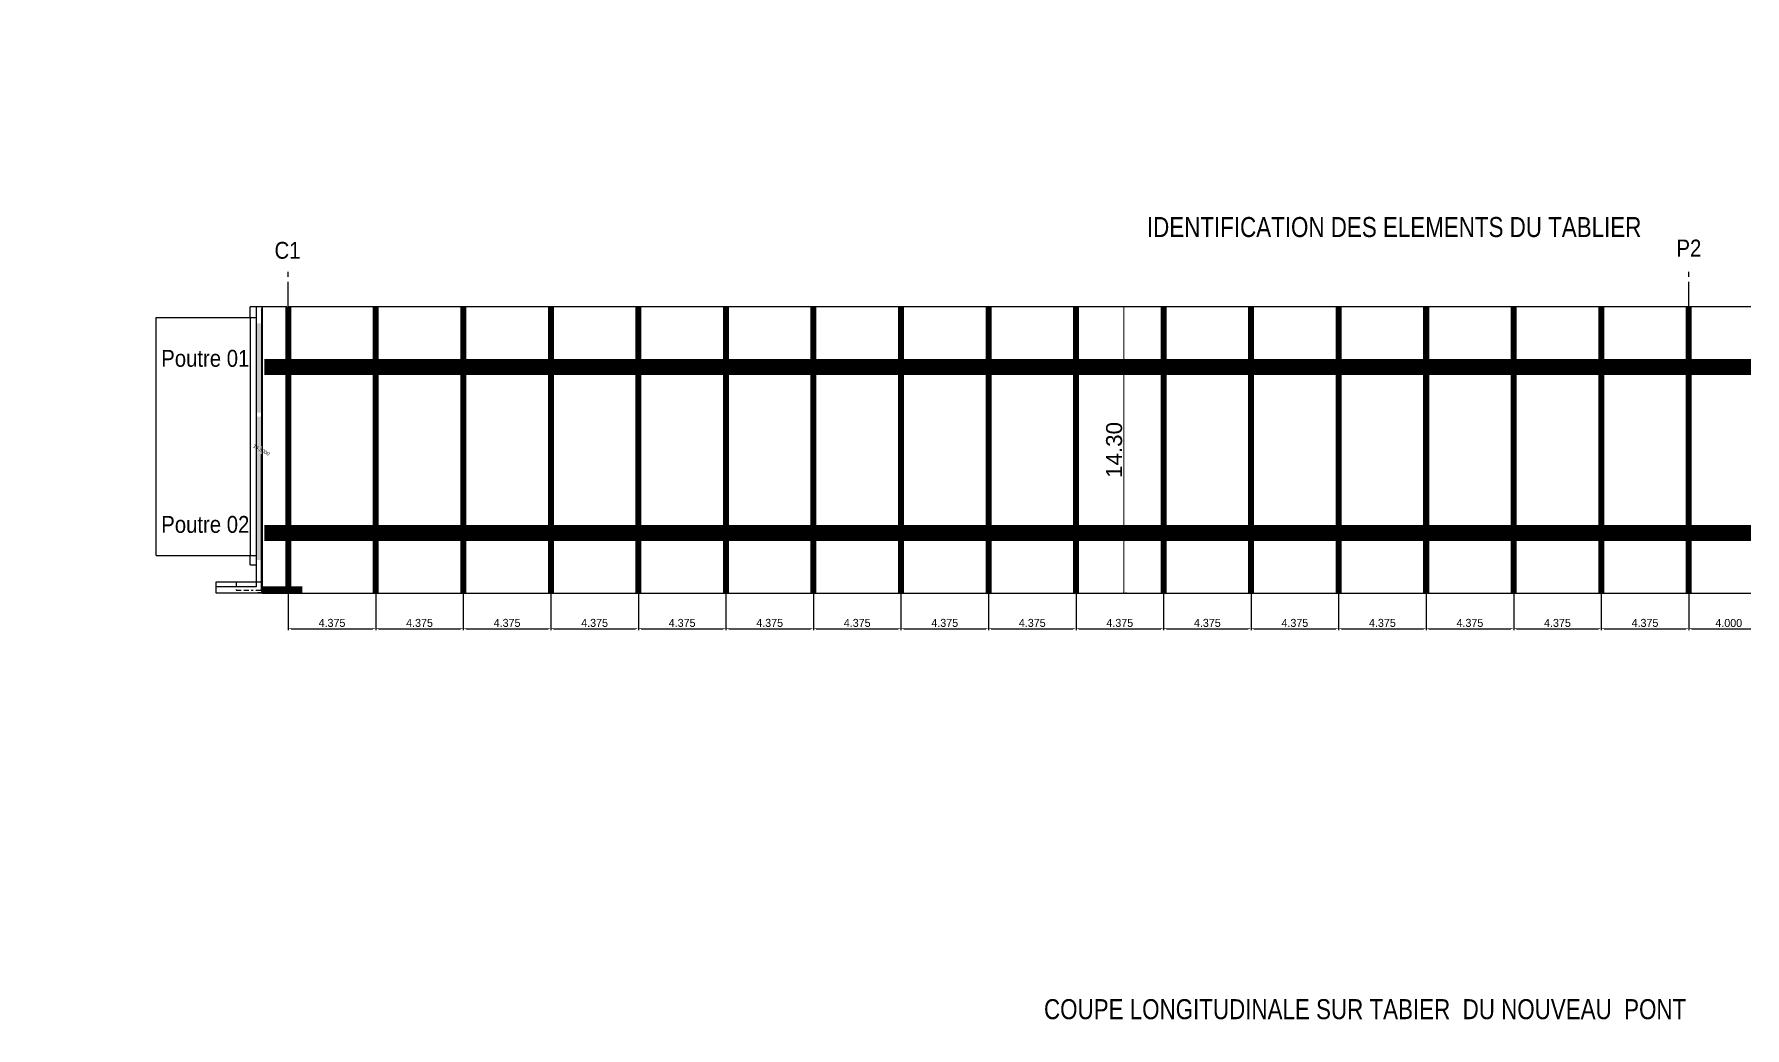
# Model space of a CAD drawing. Header units: metres. Extents: x -697843 to 22159, y -46191 to 9548.
# Drawn here: x -63119.8 to -63034.3, y -23339.8 to -23290.1 of the extents above; entities that cross this region are included whole.
import ezdxf
from ezdxf.enums import TextEntityAlignment as Align

# ---------------------------------------------------------------- set-up
doc = ezdxf.new("R2010")
doc.units = ezdxf.units.M
for name, pattern in [('AXES', [50.8, 31.75, -6.35, 6.35, -6.35]), ('BORDURE', [1.75, 0.5, -0.25, 0.5, -0.25, 0, -0.25]), ('CACHE', [9.525, 6.35, -3.175]), ('CENTER', [2, 1.25, -0.25, 0.25, -0.25])]:
    doc.linetypes.add(name, pattern=pattern)
doc.layers.get('Defpoints').update_dxf_attribs({"color": 9})
for name, color, linetype in [('AXE', 1, 'CENTER'), ('Axe_en_plan', 1, 'AXES'), ('CART', 6, 'Continuous'), ('Coffrage', 3, 'Continuous'), ('COT', 1, 'Continuous'), ('COTATION', 9, 'Continuous'), ('FIN', 1, 'Continuous'), ('HACHURE', 8, 'Continuous'), ('OA_Cotations', 7, 'Continuous'), ('Pieux', 3, 'BORDURE'), ('S-TEXT', 6, 'Continuous'), ('TABLIER', 3, 'Continuous')]:
    doc.layers.add(name, color=color, linetype=linetype)
doc.layers.add('COT50', color=8, linetype='Continuous', lineweight=15)
doc.layers.get('0').off()
doc.styles.add('Arial', font='arial.ttf')
doc.styles.add('COTE1-100', font='romans.shx', dxfattribs={"width": 0.7, "height": 0.25})
doc.styles.add('D35-50', font='arial.ttf', dxfattribs={"width": 0.8, "height": 0.175})
doc.styles.add('ROMANTIC', font='rom_____.pfb')
doc.styles.get("Standard").update_dxf_attribs({"font": 'arial.ttf'})
doc.styles.add('text-s-1-50', font='romans.shx', dxfattribs={"width": 0.7, "height": 0.125})
doc.dimstyles.new('COT-OBLIQUES-1_100', dxfattribs={"dimtxt": 0.25, "dimasz": 0.1, "dimexe": 0.1, "dimexo": 0.1, "dimgap": 0.125, "dimtad": 1, "dimzin": 0, "dimdsep": 46, "dimtxsty": 'COTE1-100', "dimblk1": 'MARQUE', "dimblk2": 'MARQUE', "dimsah": 1, "dimcen": 5, "dimdle": 2, "dimclrd": 9, "dimclre": 9, "dimaunit": 2, "dimadec": 0, "dimazin": 0, "dimtfac": 1, "dimtix": 1, "dimtmove": 0, "dimatfit": 3, "dimldrblk": 'MARQUE', "dimfxl": 1, "dimtolj": 1, "dimtzin": 0, "dimarcsym": 0})
doc.dimstyles.new('cotf-50', dxfattribs={"dimscale": 0.4, "dimtxt": 1, "dimasz": 0.35, "dimexe": 0.18, "dimexo": 0.1, "dimgap": 0.2, "dimtad": 3, "dimdec": 3, "dimzin": 4, "dimdsep": 46, "dimtxsty": 'ROMANTIC', "dimcen": 0.09, "dimclrd": 256, "dimclre": 256, "dimclrt": 256, "dimadec": 0, "dimazin": 0, "dimtfac": 1, "dimtdec": 3, "dimtix": 1, "dimtmove": 2, "dimatfit": 3, "dimfxl": 1, "dimtvp": 13.888889, "dimtolj": 1, "dimtzin": 4, "dimarcsym": 0})
doc.dimstyles.new('d25M-50 AVA', dxfattribs={"dimscale": 0.8, "dimtxt": 0.25, "dimasz": 0.1, "dimexe": 0.18, "dimexo": 0.1, "dimgap": 0.09, "dimtad": 3, "dimzin": 1, "dimdsep": 46, "dimtxsty": 'Arial', "dimblk1": 'DOT', "dimblk2": 'DOT', "dimsah": 1, "dimcen": 0.09, "dimclrd": 256, "dimclre": 256, "dimclrt": 1, "dimazin": 2, "dimtfac": 1, "dimtix": 1, "dimtmove": 1, "dimatfit": 3, "dimldrblk": 'DOT', "dimfxl": 1, "dimtvp": 13.888889, "dimtolj": 1, "dimtzin": 4, "dimlwd": 9, "dimarcsym": 0})
doc.dimstyles.get("Standard").update_dxf_attribs({"dimtxt": 0.18, "dimasz": 0.18, "dimexe": 0.18, "dimexo": 0.0625, "dimgap": 0.09, "dimtad": 0, "dimtih": 1, "dimtoh": 1, "dimdec": 4, "dimzin": 0, "dimdsep": 46, "dimtxsty": 'Standard', "dimcen": 0.09, "dimadec": 0, "dimazin": 0, "dimtfac": 1, "dimtdec": 4, "dimtofl": 0, "dimtmove": 0, "dimatfit": 3, "dimfxl": 1, "dimtolj": 1, "dimtzin": 0, "dimarcsym": 0})

# ---------------------------------------------------------------- blocks, each defined once
blk = doc.blocks.new('_Dot')
at = {"color": 0, "lineweight": -2}
blk.add_line((-0.5, 0), (-1, 0), dxfattribs=at)
at = {"color": 0, "const_width": 0.5}
blk.add_lwpolyline([(-0.25, 0, 1), (0.25, 0, 1)], format="xyb", close=True, dxfattribs=at)
blk = doc.blocks.new('*D172')
at = {"layer": 'COT50', "color": 2, "lineweight": -2, "ltscale": 100, "transparency": 16777216}
for p, q in [((-63065.441, -23303.757), (-63065.505, -23303.757)), ((-63065.281, -23318.057), (-63065.217, -23318.057))]:
    blk.add_line(p, q, dxfattribs=at)
at = {"layer": 'COT50', "color": 2, "lineweight": 9, "ltscale": 100, "transparency": 16777216}
blk.add_line((-63065.361, -23303.837), (-63065.361, -23317.977), dxfattribs=at)
at = {"layer": 'Defpoints', "color": 0, "ltscale": 100, "transparency": 16777216}
for p in [(-63065.361, -23303.757), (-63065.361, -23318.057), (-63065.361, -23318.057)]:
    blk.add_point(p, dxfattribs=at)
at = {"layer": 'COT50', "color": 2, "lineweight": 9, "ltscale": 100, "transparency": 16777216, "xscale": 0.08000000000000002, "yscale": 0.08000000000000002, "zscale": 0.08000000000000002}
for p, rotation in [((-63065.361, -23303.757), 90), ((-63065.361, -23318.057), 270)]:
    blk.add_blockref('_Dot', p, dxfattribs=dict(at, rotation=rotation))
at = {"layer": 'COT50', "color": 4, "ltscale": 100, "transparency": 16777216, "insert": (-63065.841, -23310.907), "char_height": 0.8, "attachment_point": 5, "rotation": 90, "style": 'Arial'}
blk.add_mtext('\\A1;14.30', dxfattribs=at)
blk = doc.blocks.new('*D174')
at = {"layer": 'Defpoints', "color": 0, "transparency": 16777216}
for p in [(-63107.121, -23303.757), (-63108.464, -23318.057), (-63107.121, -23318.057)]:
    blk.add_point(p, dxfattribs=at)
at = {"layer": 'TABLIER', "color": 0, "lineweight": -2, "transparency": 16777216}
for p, q in [((-63107.184, -23303.757), (-63108.644, -23303.757)), ((-63108.464, -23303.937), (-63108.464, -23310.699)), ((-63108.464, -23317.877), (-63108.464, -23311.116)), ((-63107.184, -23318.057), (-63108.644, -23318.057))]:
    blk.add_line(p, q, dxfattribs=at)
at = {"layer": 'TABLIER', "color": 0, "transparency": 16777216}
for points in [[(-63108.434, -23303.937), (-63108.494, -23303.937), (-63108.464, -23303.757)], [(-63108.434, -23317.877), (-63108.494, -23317.877), (-63108.464, -23318.057)]]:
    blk.add_solid(points, dxfattribs=at)
at = {"layer": 'TABLIER', "color": 0, "transparency": 16777216, "insert": (-63108.464, -23310.907), "char_height": 0.18, "attachment_point": 5, "rotation": 330.77462}
blk.add_mtext('\\A1;14.3000', dxfattribs=at)
blk = doc.blocks.new('*D175')
at = {"layer": 'COT', "lineweight": -2, "transparency": 16777216}
for p, q in [((-63107.121, -23318.097), (-63107.121, -23319.914)), ((-63102.746, -23318.097), (-63102.746, -23319.914)), ((-63106.981, -23319.842), (-63102.886, -23319.842))]:
    blk.add_line(p, q, dxfattribs=at)
at = {"layer": 'COT', "transparency": 16777216}
for points in [[(-63106.981, -23319.818), (-63106.981, -23319.865), (-63107.121, -23319.842)], [(-63102.886, -23319.818), (-63102.886, -23319.865), (-63102.746, -23319.842)]]:
    blk.add_solid(points, dxfattribs=at)
at = {"layer": 'Defpoints', "color": 0, "transparency": 16777216}
for p in [(-63107.121, -23318.057), (-63102.746, -23318.057), (-63102.746, -23319.842)]:
    blk.add_point(p, dxfattribs=at)
at = {"layer": 'COT', "transparency": 16777216, "insert": (-63104.934, -23319.554), "char_height": 0.4, "attachment_point": 5, "style": 'ROMANTIC'}
blk.add_mtext('\\A1;4.375', dxfattribs=at)
blk = doc.blocks.new('*D176')
at = {"layer": 'COT', "lineweight": -2, "transparency": 16777216}
for p, q in [((-63102.746, -23318.097), (-63102.746, -23319.914)), ((-63098.371, -23318.097), (-63098.371, -23319.914)), ((-63102.606, -23319.842), (-63098.511, -23319.842))]:
    blk.add_line(p, q, dxfattribs=at)
at = {"layer": 'COT', "transparency": 16777216}
for points in [[(-63102.606, -23319.818), (-63102.606, -23319.865), (-63102.746, -23319.842)], [(-63098.511, -23319.818), (-63098.511, -23319.865), (-63098.371, -23319.842)]]:
    blk.add_solid(points, dxfattribs=at)
at = {"layer": 'Defpoints', "color": 0, "transparency": 16777216}
for p in [(-63102.746, -23318.057), (-63098.371, -23318.057), (-63098.371, -23319.842)]:
    blk.add_point(p, dxfattribs=at)
at = {"layer": 'COT', "transparency": 16777216, "insert": (-63100.559, -23319.554), "char_height": 0.4, "attachment_point": 5, "style": 'ROMANTIC'}
blk.add_mtext('\\A1;4.375', dxfattribs=at)
blk = doc.blocks.new('*D177')
at = {"layer": 'COT', "lineweight": -2, "transparency": 16777216}
for p, q in [((-63098.371, -23318.097), (-63098.371, -23319.914)), ((-63093.996, -23318.097), (-63093.996, -23319.914)), ((-63098.231, -23319.842), (-63094.136, -23319.842))]:
    blk.add_line(p, q, dxfattribs=at)
at = {"layer": 'COT', "transparency": 16777216}
for points in [[(-63098.231, -23319.818), (-63098.231, -23319.865), (-63098.371, -23319.842)], [(-63094.136, -23319.818), (-63094.136, -23319.865), (-63093.996, -23319.842)]]:
    blk.add_solid(points, dxfattribs=at)
at = {"layer": 'Defpoints', "color": 0, "transparency": 16777216}
for p in [(-63098.371, -23318.057), (-63093.996, -23318.057), (-63093.996, -23319.842)]:
    blk.add_point(p, dxfattribs=at)
at = {"layer": 'COT', "transparency": 16777216, "insert": (-63096.184, -23319.554), "char_height": 0.4, "attachment_point": 5, "style": 'ROMANTIC'}
blk.add_mtext('\\A1;4.375', dxfattribs=at)
blk = doc.blocks.new('*D178')
at = {"layer": 'COT', "lineweight": -2, "transparency": 16777216}
for p, q in [((-63093.996, -23318.097), (-63093.996, -23319.914)), ((-63089.621, -23318.097), (-63089.621, -23319.914)), ((-63093.856, -23319.842), (-63089.761, -23319.842))]:
    blk.add_line(p, q, dxfattribs=at)
at = {"layer": 'COT', "transparency": 16777216}
for points in [[(-63093.856, -23319.818), (-63093.856, -23319.865), (-63093.996, -23319.842)], [(-63089.761, -23319.818), (-63089.761, -23319.865), (-63089.621, -23319.842)]]:
    blk.add_solid(points, dxfattribs=at)
at = {"layer": 'Defpoints', "color": 0, "transparency": 16777216}
for p in [(-63093.996, -23318.057), (-63089.621, -23318.057), (-63089.621, -23319.842)]:
    blk.add_point(p, dxfattribs=at)
at = {"layer": 'COT', "transparency": 16777216, "insert": (-63091.809, -23319.554), "char_height": 0.4, "attachment_point": 5, "style": 'ROMANTIC'}
blk.add_mtext('\\A1;4.375', dxfattribs=at)
blk = doc.blocks.new('*D179')
at = {"layer": 'COT', "lineweight": -2, "transparency": 16777216}
for p, q in [((-63089.621, -23318.097), (-63089.621, -23319.914)), ((-63085.246, -23318.097), (-63085.246, -23319.914)), ((-63089.481, -23319.842), (-63085.386, -23319.842))]:
    blk.add_line(p, q, dxfattribs=at)
at = {"layer": 'COT', "transparency": 16777216}
for points in [[(-63089.481, -23319.818), (-63089.481, -23319.865), (-63089.621, -23319.842)], [(-63085.386, -23319.818), (-63085.386, -23319.865), (-63085.246, -23319.842)]]:
    blk.add_solid(points, dxfattribs=at)
at = {"layer": 'Defpoints', "color": 0, "transparency": 16777216}
for p in [(-63089.621, -23318.057), (-63085.246, -23318.057), (-63085.246, -23319.842)]:
    blk.add_point(p, dxfattribs=at)
at = {"layer": 'COT', "transparency": 16777216, "insert": (-63087.434, -23319.554), "char_height": 0.4, "attachment_point": 5, "style": 'ROMANTIC'}
blk.add_mtext('\\A1;4.375', dxfattribs=at)
blk = doc.blocks.new('*D180')
at = {"layer": 'COT', "lineweight": -2, "transparency": 16777216}
for p, q in [((-63085.246, -23318.097), (-63085.246, -23319.914)), ((-63080.871, -23318.097), (-63080.871, -23319.914)), ((-63085.106, -23319.842), (-63081.011, -23319.842))]:
    blk.add_line(p, q, dxfattribs=at)
at = {"layer": 'COT', "transparency": 16777216}
for points in [[(-63085.106, -23319.818), (-63085.106, -23319.865), (-63085.246, -23319.842)], [(-63081.011, -23319.818), (-63081.011, -23319.865), (-63080.871, -23319.842)]]:
    blk.add_solid(points, dxfattribs=at)
at = {"layer": 'Defpoints', "color": 0, "transparency": 16777216}
for p in [(-63085.246, -23318.057), (-63080.871, -23318.057), (-63080.871, -23319.842)]:
    blk.add_point(p, dxfattribs=at)
at = {"layer": 'COT', "transparency": 16777216, "insert": (-63083.059, -23319.554), "char_height": 0.4, "attachment_point": 5, "style": 'ROMANTIC'}
blk.add_mtext('\\A1;4.375', dxfattribs=at)
blk = doc.blocks.new('*D181')
at = {"layer": 'COT', "lineweight": -2, "transparency": 16777216}
for p, q in [((-63080.871, -23318.097), (-63080.871, -23319.914)), ((-63076.496, -23318.097), (-63076.496, -23319.914)), ((-63080.731, -23319.842), (-63076.636, -23319.842))]:
    blk.add_line(p, q, dxfattribs=at)
at = {"layer": 'COT', "transparency": 16777216}
for points in [[(-63080.731, -23319.818), (-63080.731, -23319.865), (-63080.871, -23319.842)], [(-63076.636, -23319.818), (-63076.636, -23319.865), (-63076.496, -23319.842)]]:
    blk.add_solid(points, dxfattribs=at)
at = {"layer": 'Defpoints', "color": 0, "transparency": 16777216}
for p in [(-63080.871, -23318.057), (-63076.496, -23318.057), (-63076.496, -23319.842)]:
    blk.add_point(p, dxfattribs=at)
at = {"layer": 'COT', "transparency": 16777216, "insert": (-63078.684, -23319.554), "char_height": 0.4, "attachment_point": 5, "style": 'ROMANTIC'}
blk.add_mtext('\\A1;4.375', dxfattribs=at)
blk = doc.blocks.new('*D182')
at = {"layer": 'COT', "lineweight": -2, "transparency": 16777216}
for p, q in [((-63076.496, -23318.097), (-63076.496, -23319.914)), ((-63072.121, -23318.097), (-63072.121, -23319.914)), ((-63076.356, -23319.842), (-63072.261, -23319.842))]:
    blk.add_line(p, q, dxfattribs=at)
at = {"layer": 'COT', "transparency": 16777216}
for points in [[(-63076.356, -23319.818), (-63076.356, -23319.865), (-63076.496, -23319.842)], [(-63072.261, -23319.818), (-63072.261, -23319.865), (-63072.121, -23319.842)]]:
    blk.add_solid(points, dxfattribs=at)
at = {"layer": 'Defpoints', "color": 0, "transparency": 16777216}
for p in [(-63076.496, -23318.057), (-63072.121, -23318.057), (-63072.121, -23319.842)]:
    blk.add_point(p, dxfattribs=at)
at = {"layer": 'COT', "transparency": 16777216, "insert": (-63074.309, -23319.554), "char_height": 0.4, "attachment_point": 5, "style": 'ROMANTIC'}
blk.add_mtext('\\A1;4.375', dxfattribs=at)
blk = doc.blocks.new('*D183')
at = {"layer": 'COT', "lineweight": -2, "transparency": 16777216}
for p, q in [((-63072.121, -23318.097), (-63072.121, -23319.914)), ((-63067.746, -23318.097), (-63067.746, -23319.914)), ((-63071.981, -23319.842), (-63067.886, -23319.842))]:
    blk.add_line(p, q, dxfattribs=at)
at = {"layer": 'COT', "transparency": 16777216}
for points in [[(-63071.981, -23319.818), (-63071.981, -23319.865), (-63072.121, -23319.842)], [(-63067.886, -23319.818), (-63067.886, -23319.865), (-63067.746, -23319.842)]]:
    blk.add_solid(points, dxfattribs=at)
at = {"layer": 'Defpoints', "color": 0, "transparency": 16777216}
for p in [(-63072.121, -23318.057), (-63067.746, -23318.057), (-63067.746, -23319.842)]:
    blk.add_point(p, dxfattribs=at)
at = {"layer": 'COT', "transparency": 16777216, "insert": (-63069.934, -23319.554), "char_height": 0.4, "attachment_point": 5, "style": 'ROMANTIC'}
blk.add_mtext('\\A1;4.375', dxfattribs=at)
blk = doc.blocks.new('*D155')
at = {"layer": 'COT', "lineweight": -2, "transparency": 16777216}
for p, q in [((-63067.746, -23318.097), (-63067.746, -23319.914)), ((-63063.371, -23318.097), (-63063.371, -23319.914)), ((-63067.606, -23319.842), (-63063.511, -23319.842))]:
    blk.add_line(p, q, dxfattribs=at)
at = {"layer": 'COT', "transparency": 16777216}
for points in [[(-63067.606, -23319.818), (-63067.606, -23319.865), (-63067.746, -23319.842)], [(-63063.511, -23319.818), (-63063.511, -23319.865), (-63063.371, -23319.842)]]:
    blk.add_solid(points, dxfattribs=at)
at = {"layer": 'Defpoints', "color": 0, "transparency": 16777216}
for p in [(-63067.746, -23318.057), (-63063.371, -23318.057), (-63063.371, -23319.842)]:
    blk.add_point(p, dxfattribs=at)
at = {"layer": 'COT', "transparency": 16777216, "insert": (-63065.559, -23319.554), "char_height": 0.4, "attachment_point": 5, "style": 'ROMANTIC'}
blk.add_mtext('\\A1;4.375', dxfattribs=at)
blk = doc.blocks.new('*D156')
at = {"layer": 'COT', "lineweight": -2, "transparency": 16777216}
for p, q in [((-63063.371, -23318.097), (-63063.371, -23319.914)), ((-63058.996, -23318.097), (-63058.996, -23319.914)), ((-63063.231, -23319.842), (-63059.136, -23319.842))]:
    blk.add_line(p, q, dxfattribs=at)
at = {"layer": 'COT', "transparency": 16777216}
for points in [[(-63063.231, -23319.818), (-63063.231, -23319.865), (-63063.371, -23319.842)], [(-63059.136, -23319.818), (-63059.136, -23319.865), (-63058.996, -23319.842)]]:
    blk.add_solid(points, dxfattribs=at)
at = {"layer": 'Defpoints', "color": 0, "transparency": 16777216}
for p in [(-63063.371, -23318.057), (-63058.996, -23318.057), (-63058.996, -23319.842)]:
    blk.add_point(p, dxfattribs=at)
at = {"layer": 'COT', "transparency": 16777216, "insert": (-63061.184, -23319.554), "char_height": 0.4, "attachment_point": 5, "style": 'ROMANTIC'}
blk.add_mtext('\\A1;4.375', dxfattribs=at)
blk = doc.blocks.new('*D157')
at = {"layer": 'COT', "lineweight": -2, "transparency": 16777216}
for p, q in [((-63058.996, -23318.097), (-63058.996, -23319.914)), ((-63054.621, -23318.097), (-63054.621, -23319.914)), ((-63058.856, -23319.842), (-63054.761, -23319.842))]:
    blk.add_line(p, q, dxfattribs=at)
at = {"layer": 'COT', "transparency": 16777216}
for points in [[(-63058.856, -23319.818), (-63058.856, -23319.865), (-63058.996, -23319.842)], [(-63054.761, -23319.818), (-63054.761, -23319.865), (-63054.621, -23319.842)]]:
    blk.add_solid(points, dxfattribs=at)
at = {"layer": 'Defpoints', "color": 0, "transparency": 16777216}
for p in [(-63058.996, -23318.057), (-63054.621, -23318.057), (-63054.621, -23319.842)]:
    blk.add_point(p, dxfattribs=at)
at = {"layer": 'COT', "transparency": 16777216, "insert": (-63056.809, -23319.554), "char_height": 0.4, "attachment_point": 5, "style": 'ROMANTIC'}
blk.add_mtext('\\A1;4.375', dxfattribs=at)
blk = doc.blocks.new('*D158')
at = {"layer": 'COT', "lineweight": -2, "transparency": 16777216}
for p, q in [((-63054.621, -23318.097), (-63054.621, -23319.914)), ((-63050.246, -23318.097), (-63050.246, -23319.914)), ((-63054.481, -23319.842), (-63050.386, -23319.842))]:
    blk.add_line(p, q, dxfattribs=at)
at = {"layer": 'COT', "transparency": 16777216}
for points in [[(-63054.481, -23319.818), (-63054.481, -23319.865), (-63054.621, -23319.842)], [(-63050.386, -23319.818), (-63050.386, -23319.865), (-63050.246, -23319.842)]]:
    blk.add_solid(points, dxfattribs=at)
at = {"layer": 'Defpoints', "color": 0, "transparency": 16777216}
for p in [(-63054.621, -23318.057), (-63050.246, -23318.057), (-63050.246, -23319.842)]:
    blk.add_point(p, dxfattribs=at)
at = {"layer": 'COT', "transparency": 16777216, "insert": (-63052.434, -23319.554), "char_height": 0.4, "attachment_point": 5, "style": 'ROMANTIC'}
blk.add_mtext('\\A1;4.375', dxfattribs=at)
blk = doc.blocks.new('*D159')
at = {"layer": 'COT', "lineweight": -2, "transparency": 16777216}
for p, q in [((-63050.246, -23318.097), (-63050.246, -23319.914)), ((-63045.871, -23318.097), (-63045.871, -23319.914)), ((-63050.106, -23319.842), (-63046.011, -23319.842))]:
    blk.add_line(p, q, dxfattribs=at)
at = {"layer": 'COT', "transparency": 16777216}
for points in [[(-63050.106, -23319.818), (-63050.106, -23319.865), (-63050.246, -23319.842)], [(-63046.011, -23319.818), (-63046.011, -23319.865), (-63045.871, -23319.842)]]:
    blk.add_solid(points, dxfattribs=at)
at = {"layer": 'Defpoints', "color": 0, "transparency": 16777216}
for p in [(-63050.246, -23318.057), (-63045.871, -23318.057), (-63045.871, -23319.842)]:
    blk.add_point(p, dxfattribs=at)
at = {"layer": 'COT', "transparency": 16777216, "insert": (-63048.059, -23319.554), "char_height": 0.4, "attachment_point": 5, "style": 'ROMANTIC'}
blk.add_mtext('\\A1;4.375', dxfattribs=at)
blk = doc.blocks.new('*D160')
at = {"layer": 'COT', "lineweight": -2, "transparency": 16777216}
for p, q in [((-63045.871, -23318.097), (-63045.871, -23319.914)), ((-63041.496, -23318.097), (-63041.496, -23319.914)), ((-63045.731, -23319.842), (-63041.636, -23319.842))]:
    blk.add_line(p, q, dxfattribs=at)
at = {"layer": 'COT', "transparency": 16777216}
for points in [[(-63045.731, -23319.818), (-63045.731, -23319.865), (-63045.871, -23319.842)], [(-63041.636, -23319.818), (-63041.636, -23319.865), (-63041.496, -23319.842)]]:
    blk.add_solid(points, dxfattribs=at)
at = {"layer": 'Defpoints', "color": 0, "transparency": 16777216}
for p in [(-63045.871, -23318.057), (-63041.496, -23318.057), (-63041.496, -23319.842)]:
    blk.add_point(p, dxfattribs=at)
at = {"layer": 'COT', "transparency": 16777216, "insert": (-63043.684, -23319.554), "char_height": 0.4, "attachment_point": 5, "style": 'ROMANTIC'}
blk.add_mtext('\\A1;4.375', dxfattribs=at)
blk = doc.blocks.new('*D161')
at = {"layer": 'COT', "lineweight": -2, "transparency": 16777216}
for p, q in [((-63041.496, -23318.097), (-63041.496, -23319.914)), ((-63037.121, -23318.097), (-63037.121, -23319.914)), ((-63041.356, -23319.842), (-63037.261, -23319.842))]:
    blk.add_line(p, q, dxfattribs=at)
at = {"layer": 'COT', "transparency": 16777216}
for points in [[(-63041.356, -23319.818), (-63041.356, -23319.865), (-63041.496, -23319.842)], [(-63037.261, -23319.818), (-63037.261, -23319.865), (-63037.121, -23319.842)]]:
    blk.add_solid(points, dxfattribs=at)
at = {"layer": 'Defpoints', "color": 0, "transparency": 16777216}
for p in [(-63041.496, -23318.057), (-63037.121, -23318.057), (-63037.121, -23319.842)]:
    blk.add_point(p, dxfattribs=at)
at = {"layer": 'COT', "transparency": 16777216, "insert": (-63039.309, -23319.554), "char_height": 0.4, "attachment_point": 5, "style": 'ROMANTIC'}
blk.add_mtext('\\A1;4.375', dxfattribs=at)
blk = doc.blocks.new('*D162')
at = {"layer": 'COT', "lineweight": -2, "transparency": 16777216}
for p, q in [((-63037.121, -23318.097), (-63037.121, -23319.914)), ((-63033.121, -23318.097), (-63033.121, -23319.914)), ((-63036.981, -23319.842), (-63033.261, -23319.842))]:
    blk.add_line(p, q, dxfattribs=at)
at = {"layer": 'COT', "transparency": 16777216}
for points in [[(-63036.981, -23319.818), (-63036.981, -23319.865), (-63037.121, -23319.842)], [(-63033.261, -23319.818), (-63033.261, -23319.865), (-63033.121, -23319.842)]]:
    blk.add_solid(points, dxfattribs=at)
at = {"layer": 'Defpoints', "color": 0, "transparency": 16777216}
for p in [(-63037.121, -23318.057), (-63033.121, -23318.057), (-63033.121, -23319.842)]:
    blk.add_point(p, dxfattribs=at)
at = {"layer": 'COT', "transparency": 16777216, "insert": (-63035.121, -23319.557), "char_height": 0.4, "attachment_point": 5, "style": 'ROMANTIC'}
blk.add_mtext('\\A1;4.000', dxfattribs=at)
blk = doc.blocks.new('MARQUE')
for p, q in [((1, 0), (-1, 0)), ((-0.71, -0.71), (0.71, 0.71)), ((0, -1), (0, 1))]:
    blk.add_line(p, q)
blk = doc.blocks.new('*D287')
at = {"layer": 'COTATION', "color": 9, "lineweight": -2, "transparency": 16777216}
for p, q in [((-62443.523, -23389.563), (-62443.523, -23385.993)), ((-62443.423, -23386.093), (-62390.123, -23386.093)), ((-62390.023, -23389.563), (-62390.023, -23385.993))]:
    blk.add_line(p, q, dxfattribs=at)
at = {"layer": 'Defpoints', "color": 0, "transparency": 16777216}
for p in [(-63263.53, -22993.283), (-63263.099, -22993.283), (-63263.099, -22993.533), (-62390.023, -23386.093), (-62443.523, -23389.663), (-62390.023, -23389.663)]:
    blk.add_point(p, dxfattribs=at)
at = {"layer": 'OA_Cotations', "color": 9, "lineweight": -2, "transparency": 16777216}
for p, q in [((-63263.199, -22993.283), (-63263.63, -22993.283)), ((-63263.199, -22993.533), (-63263.63, -22993.533)), ((-63263.53, -22993.183), (-63263.53, -22993.083)), ((-63263.53, -22993.533), (-63263.53, -22993.283)), ((-63263.53, -22993.633), (-63263.53, -22993.733))]:
    blk.add_line(p, q, dxfattribs=at)
at = {"layer": 'COTATION', "color": 9, "lineweight": -2, "transparency": 16777216, "xscale": 0.1, "yscale": 0.1, "zscale": 0.1, "rotation": 180}
blk.add_blockref('MARQUE', (-62443.523, -23386.093), dxfattribs=at)
at = {"layer": 'COTATION', "color": 9, "lineweight": -2, "transparency": 16777216, "xscale": 0.1, "yscale": 0.1, "zscale": 0.1}
blk.add_blockref('MARQUE', (-62390.023, -23386.093), dxfattribs=at)
at = {"layer": 'OA_Cotations', "color": 9, "lineweight": -2, "transparency": 16777216, "xscale": 0.1, "yscale": 0.1, "zscale": 0.1}
for p, rotation in [((-63263.53, -22993.283), 270), ((-63263.53, -22993.533), 90)]:
    blk.add_blockref('MARQUE', p, dxfattribs=dict(at, rotation=rotation))
at = {"layer": 'COTATION', "color": 0, "transparency": 16777216, "insert": (-62416.773, -23385.218), "char_height": 0.25, "attachment_point": 5, "style": 'COTE1-100'}
blk.add_mtext('\\A1;{\\H6x;60.00}', dxfattribs=at)
at = {"layer": 'OA_Cotations', "color": 9, "transparency": 16777216, "insert": (-63263.672, -22993.408), "char_height": 0.125, "attachment_point": 5, "rotation": 90, "style": 'text-s-1-50'}
blk.add_mtext('\\A1;0.25', dxfattribs=at)

msp = doc.modelspace()

# ---------------------------------------------------------------- hatches: boundary and pattern name
at = {"layer": 'Coffrage'}
h = msp.add_hatch(dxfattribs=at)
h.set_pattern_fill('DOTS', color=256, scale=0.012, angle=-90, style=0)
h.set_pattern_definition([(270, (-63238.267597, -23098.746532), (0.01905, -0.009525), [0, -0.01905])])
edge = h.paths.add_edge_path()
edge.add_line((-63108.7214, -23312.50719), (-63108.7214, -23310.80719))
edge.add_arc((-63108.7214, -23310.30719), 0.5, 270.0000381, 306.8699088)
edge.add_line((-63108.4214, -23310.70719), (-63108.4214, -23312.60719))
edge.add_arc((-63108.7214, -23313.00719), 0.5, 413.1300912, 449.9999618)
edge = h.paths.add_edge_path()
edge.add_line((-63108.7214, -23313.50719), (-63108.7214, -23312.50719))
edge.add_arc((-63108.7214, -23313.00719), 0.5, 413.1300912, 449.9999618, ccw=False)
edge.add_line((-63108.4214, -23312.60719), (-63108.4214, -23313.40719))
edge.add_arc((-63108.7214, -23313.00719), 0.5, 270.0000381, 306.8699086, ccw=False)
edge = h.paths.add_edge_path()
edge.add_line((-63108.7214, -23315.00719), (-63108.7214, -23313.50719))
edge.add_arc((-63108.7214, -23313.00719), 0.5, 270.0000381, 306.8699086)
edge.add_line((-63108.4214, -23313.40719), (-63108.4214, -23315.10719))
edge.add_arc((-63108.7214, -23315.50719), 0.5, 413.130091, 449.9999614)
edge = h.paths.add_edge_path()
edge.add_line((-63108.7214, -23316.00719), (-63108.7214, -23315.00719))
edge.add_arc((-63108.7214, -23315.50719), 0.5, 413.130091, 449.9999614, ccw=False)
edge.add_line((-63108.4214, -23315.10719), (-63108.4214, -23315.90719))
edge.add_arc((-63108.7214, -23315.50719), 0.5, 270.0000387, 306.8699089, ccw=False)
edge = h.paths.add_edge_path()
edge.add_line((-63108.7214, -23316.40431), (-63108.7214, -23316.00719))
edge.add_arc((-63108.7214, -23315.50719), 0.5, 270.0000387, 306.8699089)
edge.add_line((-63108.4214, -23315.90719), (-63108.4214, -23316.40431))
edge.add_line((-63108.4214, -23316.40431), (-63108.7214, -23316.40431))
edge = h.paths.add_edge_path()
edge.add_line((-63108.7214, -23310.80719), (-63108.7214, -23309.80719))
edge.add_arc((-63108.7214, -23310.30719), 0.5, 413.1300914, 449.9999621, ccw=False)
edge.add_line((-63108.4214, -23309.90719), (-63108.4214, -23310.70719))
edge.add_arc((-63108.7214, -23310.30719), 0.5, 270.0000381, 306.8699088, ccw=False)
edge = h.paths.add_edge_path()
edge.add_line((-63108.7214, -23308.30727), (-63108.7214, -23307.30727))
edge.add_arc((-63108.7214, -23307.80727), 0.5, 413.1300914, 449.9999624, ccw=False)
edge.add_line((-63108.4214, -23307.40727), (-63108.4214, -23308.20727))
edge.add_arc((-63108.7214, -23307.80727), 0.5, 270.0000376, 306.8699084, ccw=False)
edge = h.paths.add_edge_path()
edge.add_line((-63108.7214, -23307.30727), (-63108.7214, -23304.5825))
edge.add_line((-63108.7214, -23304.5825), (-63108.4214, -23304.5825))
edge.add_line((-63108.4214, -23304.5825), (-63108.4214, -23307.40727))
edge.add_arc((-63108.7214, -23307.80727), 0.5, 413.1300914, 449.9999624)
edge = h.paths.add_edge_path()
edge.add_line((-63108.7214, -23309.80719), (-63108.7214, -23308.30727))
edge.add_arc((-63108.7214, -23307.80727), 0.5, 270.0000376, 306.8699084)
edge.add_line((-63108.4214, -23308.20727), (-63108.4214, -23309.90719))
edge.add_arc((-63108.7214, -23310.30719), 0.5, 413.1300913, 449.999962)
h.paths.add_polyline_path([(-63108.68857, -23309.24985), (-63108.44874, -23309.24985), (-63108.44874, -23309.0438), (-63108.68857, -23309.0438)], flags=16)
h = msp.add_hatch(dxfattribs=at)
h.set_pattern_fill('ANSI37', color=256, scale=0.002, angle=-90, style=0)
h.set_pattern_definition([(315, (-63235.310132, -23075.82186), (0.00449012806, 0.00449012806), []), (45, (-63235.310132, -23075.82186), (-0.00449012806, 0.00449012806), [])])
h.paths.add_polyline_path([(-63107.3114, -23307.04727), (-63107.3114, -23306.46727), (-63106.9314, -23306.46727), (-63106.9314, -23307.04727)])
h.paths.add_polyline_path([(-63107.3014, -23307.03727), (-63107.3014, -23306.47727), (-63106.9414, -23306.47727), (-63106.9414, -23307.03727)], flags=16)
h = msp.add_hatch(dxfattribs=at)
h.set_pattern_fill('ANSI37', color=256, scale=0.002, angle=-90, style=0)
h.set_pattern_definition([(315, (-63235.310132, -23084.121704), (0.00449012806, 0.00449012806), []), (45, (-63235.310132, -23084.121704), (-0.00449012806, 0.00449012806), [])])
h.paths.add_polyline_path([(-63107.3114, -23315.34711), (-63107.3114, -23314.76711), (-63106.9314, -23314.76711), (-63106.9314, -23315.34711)])
h.paths.add_polyline_path([(-63107.3014, -23315.33711), (-63107.3014, -23314.77711), (-63106.9414, -23314.77711), (-63106.9414, -23315.33711)], flags=16)
at = {"layer": 'HACHURE'}
h = msp.add_hatch(dxfattribs=at)
h.set_pattern_fill('ANSI37', color=256, scale=0.01, angle=115.6653303, style=0)
h.set_pattern_definition([(225, (-62849.968642, -23256.875187), (0.0224506403, -0.0224506403), []), (315, (-62849.968642, -23256.875187), (0.0224506403, 0.0224506403), [])])
h.paths.add_polyline_path([(-63107.2964, -23307.03227), (-63107.2964, -23306.48227), (-63106.9464, -23306.48227), (-63106.9464, -23307.03227)])
h = msp.add_hatch(dxfattribs=at)
h.set_pattern_fill('AR-SAND', color=256, scale=0.0008, angle=115.6653303, style=0)
h.set_pattern_definition([(217.5, (-63093.84914, -23306.913474), (0.001280025, -0.03915306), [0, -0.0308864, 0, -0.034544, 0, -0.03302]), (187.5, (-63093.84914, -23306.913474), (-0.03596186, -0.057346), [0, -0.0166624, 0, -0.0278384, 0, -0.010668]), (147.5, (-63093.824146, -23306.913474), (-0.06327939, -0.000114975), [0, -0.01016, 0, -0.036576, 0, -0.047752]), (137.5, (-63093.824146, -23306.913474), (-0.06108452, -0.01783435), [0, -0.00508, 0, -0.0239776, 0, -0.027432])])
h.paths.add_polyline_path([(-63106.4964, -23306.95727), (-63106.8964, -23306.95727), (-63106.8964, -23306.75727), (-63106.4964, -23306.75727)])
h.paths.add_polyline_path([(-63106.8964, -23306.55727), (-63106.4964, -23306.55727), (-63106.4964, -23306.75727), (-63106.8964, -23306.75727)])
h = msp.add_hatch(dxfattribs=at)
h.set_pattern_fill('ANSI37', color=256, scale=0.01, angle=115.6653303, style=0)
h.set_pattern_definition([(225, (-62849.968642, -23265.17503), (0.0224506403, -0.0224506403), []), (315, (-62849.968642, -23265.17503), (0.0224506403, 0.0224506403), [])])
h.paths.add_polyline_path([(-63107.2964, -23315.33211), (-63107.2964, -23314.78211), (-63106.9464, -23314.78211), (-63106.9464, -23315.33211)])
h = msp.add_hatch(dxfattribs=at)
h.set_pattern_fill('AR-SAND', color=256, scale=0.0008, angle=115.6653303, style=0)
h.set_pattern_definition([(217.5, (-63093.84914, -23315.213318), (0.001280025, -0.03915306), [0, -0.0308864, 0, -0.034544, 0, -0.03302]), (187.5, (-63093.84914, -23315.21332), (-0.03596186, -0.057346), [0, -0.0166624, 0, -0.0278384, 0, -0.010668]), (147.5, (-63093.824146, -23315.213318), (-0.06327939, -0.000114975), [0, -0.01016, 0, -0.036576, 0, -0.047752]), (137.5, (-63093.824146, -23315.21332), (-0.06108452, -0.01783435), [0, -0.00508, 0, -0.0239776, 0, -0.027432])])
h.paths.add_polyline_path([(-63106.4964, -23315.25711), (-63106.8964, -23315.25711), (-63106.8964, -23315.05711), (-63106.4964, -23315.05711)])
h.paths.add_polyline_path([(-63106.8964, -23314.85711), (-63106.4964, -23314.85711), (-63106.4964, -23315.05711), (-63106.8964, -23315.05711)])

# ---------------------------------------------------------------- linework, layer by layer
at = {"layer": 'AXE', "color": 9}
for p, q in [((-63107.1214, -23303.75727), (-63107.1214, -23301.85083)), ((-63037.1214, -23303.75727), (-63037.1214, -23301.85083))]:
    msp.add_line(p, q, dxfattribs=at)
at = {"layer": 'Axe_en_plan', "ltscale": 0.01}
for p, q in [((-63107.24107, -23306.43227), (-63107.29174, -23306.43227)), ((-63107.2664, -23306.40866), (-63107.2664, -23306.45934)), ((-63107.00174, -23306.43227), (-63106.95107, -23306.43227)), ((-63106.9764, -23306.40866), (-63106.9764, -23306.45934)), ((-63107.24107, -23307.08227), (-63107.29174, -23307.08227)), ((-63107.2664, -23307.10587), (-63107.2664, -23307.0552)), ((-63107.00174, -23307.08227), (-63106.95107, -23307.08227)), ((-63106.9764, -23307.10587), (-63106.9764, -23307.0552)), ((-63107.24107, -23314.73211), (-63107.29174, -23314.73211)), ((-63107.2664, -23314.70851), (-63107.2664, -23314.75918)), ((-63107.00174, -23314.73211), (-63106.95107, -23314.73211)), ((-63106.9764, -23314.70851), (-63106.9764, -23314.75918)), ((-63107.24107, -23315.38211), (-63107.29174, -23315.38211)), ((-63107.2664, -23315.40572), (-63107.2664, -23315.35504)), ((-63107.00174, -23315.38211), (-63106.95107, -23315.38211)), ((-63106.9764, -23315.40572), (-63106.9764, -23315.35504))]:
    msp.add_line(p, q, dxfattribs=at)
at = {"layer": 'CART', "color": 8, "const_width": 0.3}
for points in [[(-63107.1214, -23318.05727), (-63107.1214, -23303.75727)], [(-63102.7464, -23318.05727), (-63102.7464, -23303.75727)], [(-63098.3714, -23318.05727), (-63098.3714, -23303.75727)], [(-63093.9964, -23318.05727), (-63093.9964, -23303.75727)], [(-63089.6214, -23318.05727), (-63089.6214, -23303.75727)], [(-63085.2464, -23318.05727), (-63085.2464, -23303.75727)], [(-63080.8714, -23318.05727), (-63080.8714, -23303.75727)], [(-63076.4964, -23318.05727), (-63076.4964, -23303.75727)], [(-63072.1214, -23318.05727), (-63072.1214, -23303.75727)], [(-63067.7464, -23318.05727), (-63067.7464, -23303.75727)], [(-63063.3714, -23318.05727), (-63063.3714, -23303.75727)], [(-63058.9964, -23318.05727), (-63058.9964, -23303.75727)], [(-63054.6214, -23318.05727), (-63054.6214, -23303.75727)], [(-63050.2464, -23318.05727), (-63050.2464, -23303.75727)], [(-63045.8714, -23318.05727), (-63045.8714, -23303.75727)], [(-63041.4964, -23318.05727), (-63041.4964, -23303.75727)], [(-63037.1214, -23318.05727), (-63037.1214, -23303.75727)]]:
    msp.add_lwpolyline(points, dxfattribs=at)
at = {"layer": 'Coffrage', "linetype": 'AXES', "ltscale": 0.1}
for p, q in [((-63106.32892, -23306.75727), (-63107.39618, -23306.75727)), ((-63106.32892, -23315.05711), (-63107.42154, -23315.05711))]:
    msp.add_line(p, q, dxfattribs=at)
at = {"layer": 'Coffrage', "ltscale": 2}
for p, q in [((-63110.7214, -23318.05711), (-63110.7214, -23317.50431)), ((-63110.7214, -23317.50431), (-63108.7214, -23317.50431)), ((-63108.4214, -23317.75711), (-63106.4214, -23317.75711)), ((-63108.3714, -23318.05711), (-63110.7214, -23318.05711)), ((-63108.4214, -23317.80711), (-63106.4214, -23317.80711)), ((-63108.4214, -23317.85711), (-63106.4214, -23317.85711)), ((-63108.4214, -23317.90711), (-63106.4214, -23317.90711)), ((-63108.4214, -23317.95711), (-63106.4214, -23317.95711)), ((-63108.4214, -23318.00711), (-63106.4214, -23318.00711)), ((-63108.4214, -23318.05711), (-63106.4214, -23318.05711))]:
    msp.add_line(p, q, dxfattribs=at)
at = {"layer": 'Coffrage', "linetype": 'CACHE', "ltscale": 0.6}
for p, q in [((-63108.7214, -23317.75711), (-63110.7214, -23317.75711)), ((-63108.7214, -23317.50431), (-63108.7214, -23317.75711))]:
    msp.add_line(p, q, dxfattribs=at)
at = {"layer": 'Coffrage'}
msp.add_line((-63108.7214, -23317.50431), (-63108.4214, -23317.50431), dxfattribs=at)
at = {"layer": 'FIN'}
for points in [[(-63107.3464, -23307.13227), (-63107.3464, -23306.38227), (-63106.8964, -23306.38227), (-63106.8964, -23307.13227)], [(-63107.3364, -23307.12227), (-63107.3364, -23306.39227), (-63106.9064, -23306.39227), (-63106.9064, -23307.12227)], [(-63107.2964, -23307.03227), (-63107.2964, -23306.48227), (-63106.9464, -23306.48227), (-63106.9464, -23307.03227)], [(-63106.8964, -23306.55727), (-63106.4964, -23306.55727), (-63106.4964, -23306.95727), (-63106.8964, -23306.95727)], [(-63107.3464, -23315.43211), (-63107.3464, -23314.68211), (-63106.8964, -23314.68211), (-63106.8964, -23315.43211)], [(-63107.3364, -23315.42211), (-63107.3364, -23314.69211), (-63106.9064, -23314.69211), (-63106.9064, -23315.42211)], [(-63107.2964, -23315.33211), (-63107.2964, -23314.78211), (-63106.9464, -23314.78211), (-63106.9464, -23315.33211)], [(-63106.8964, -23314.85711), (-63106.4964, -23314.85711), (-63106.4964, -23315.25711), (-63106.8964, -23315.25711)]]:
    msp.add_lwpolyline(points, close=True, dxfattribs=at)
at = {"layer": 'Pieux', "ltscale": 0.5}
msp.add_line((-63109.7214, -23317.50431), (-63109.72142, -23317.90727), dxfattribs=at)
msp.add_lwpolyline([(-63109.7214, -23317.90726), (-63106.4214, -23317.90743)], dxfattribs=at)
at = {"layer": 'TABLIER'}
for p, q in [((-63109.0214, -23304.2825), (-63109.0214, -23303.75727)), ((-63108.4214, -23303.75727), (-63109.0214, -23303.75727)), ((-63108.7214, -23303.75727), (-63108.7214, -23317.50431)), ((-63108.4214, -23303.75727), (-63108.4214, -23318.05711)), ((-63113.7214, -23316.1825), (-63113.7214, -23304.2825)), ((-63109.0214, -23304.2825), (-63109.0214, -23316.1825)), ((-63109.0214, -23316.6525), (-63109.0214, -23316.1825))]:
    msp.add_line(p, q, dxfattribs=at)
at = {"layer": 'TABLIER', "flags": 128}
msp.add_lwpolyline([(-63107.1214, -23303.75727), (-63107.1214, -23318.05727), (-63037.1214, -23318.05727), (-62997.1214, -23318.05727), (-62997.1214, -23303.75727), (-63037.1214, -23303.75727)], close=True, dxfattribs=at)
for points in [[(-63113.7214, -23304.2825), (-63108.7214, -23304.2825)], [(-63113.7214, -23316.1825), (-63108.7214, -23316.1825)], [(-63109.0214, -23316.6525), (-63108.7214, -23316.6525)]]:
    msp.add_lwpolyline(points, dxfattribs=at)
at = {"layer": 'TABLIER', "color": 9, "const_width": 0.8}
for points in [[(-62995.9214, -23306.75727), (-63108.3214, -23306.75727)], [(-63108.3214, -23315.05727), (-62995.9214, -23315.05727)]]:
    msp.add_lwpolyline(points, dxfattribs=at)

# ---------------------------------------------------------------- texts
at = {"layer": 'CART', "style": 'ROMANTIC', "width": 0.9}
for s, p in [('C1', (-63107.15816, -23301.3504)), ('P2', (-63037.11506, -23301.23788)), ('Poutre 01', (-63111.26745, -23306.74971)), ('Poutre 02', (-63111.26745, -23315.04971))]:
    msp.add_text(s, height=0.84375, rotation=0.0000001, dxfattribs=at).set_placement(p, align=Align.CENTER)
at = {"layer": 'S-TEXT', "char_height": 1, "width": 43.2681334, "attachment_point": 3, "style": 'D35-50'}
for s, insert in [('\\pxqc;IDENTIFICATION DES ELEMENTS DU TABLIER', (-63030.21313, -23299.26496)), ('COUPE LONGITUDINALE SUR TABIER  DU NOUVEAU  PONT', (-63037.24722, -23338.3583))]:
    msp.add_mtext(s, dxfattribs=dict(at, insert=insert))

# ---------------------------------------------------------------- dimensions: what is measured, and where the dimension line sits
at = {"layer": 'COT'}
for base, p1, p2, picture, middle in [((-63102.7464, -23319.84182), (-63107.1214, -23318.05711), (-63102.7464, -23318.05711), '*D175', (-63104.9339, -23319.55383)), ((-63098.3714, -23319.84182), (-63102.7464, -23318.05711), (-63098.3714, -23318.05727), '*D176', (-63100.5589, -23319.55383)), ((-63093.9964, -23319.84182), (-63098.3714, -23318.05727), (-63093.9964, -23318.05727), '*D177', (-63096.1839, -23319.55383)), ((-63089.6214, -23319.84182), (-63093.9964, -23318.05727), (-63089.6214, -23318.05727), '*D178', (-63091.8089, -23319.55383)), ((-63085.2464, -23319.84182), (-63089.6214, -23318.05727), (-63085.2464, -23318.05727), '*D179', (-63087.4339, -23319.55383)), ((-63080.8714, -23319.84182), (-63085.2464, -23318.05727), (-63080.8714, -23318.05727), '*D180', (-63083.0589, -23319.55383)), ((-63076.4964, -23319.84182), (-63080.8714, -23318.05727), (-63076.4964, -23318.05727), '*D181', (-63078.6839, -23319.55383)), ((-63072.1214, -23319.84182), (-63076.4964, -23318.05727), (-63072.1214, -23318.05727), '*D182', (-63074.3089, -23319.55383)), ((-63067.7464, -23319.84182), (-63072.1214, -23318.05727), (-63067.7464, -23318.05727), '*D183', (-63069.9339, -23319.55383)), ((-63063.3714, -23319.84182), (-63067.7464, -23318.05711), (-63063.3714, -23318.05711), '*D155', (-63065.5589, -23319.55383)), ((-63058.9964, -23319.84182), (-63063.3714, -23318.05711), (-63058.9964, -23318.05727), '*D156', (-63061.1839, -23319.55383)), ((-63054.6214, -23319.84182), (-63058.9964, -23318.05727), (-63054.6214, -23318.05727), '*D157', (-63056.8089, -23319.55383)), ((-63050.2464, -23319.84182), (-63054.6214, -23318.05727), (-63050.2464, -23318.05727), '*D158', (-63052.4339, -23319.55383)), ((-63045.8714, -23319.84182), (-63050.2464, -23318.05727), (-63045.8714, -23318.05727), '*D159', (-63048.0589, -23319.55383)), ((-63041.4964, -23319.84182), (-63045.8714, -23318.05727), (-63041.4964, -23318.05727), '*D160', (-63043.6839, -23319.55383)), ((-63037.1214, -23319.84182), (-63041.4964, -23318.05727), (-63037.1214, -23318.05727), '*D161', (-63039.3089, -23319.55383)), ((-63033.1214, -23319.84182), (-63037.1214, -23318.05727), (-63033.1214, -23318.05727), '*D162', (-63035.1214, -23319.55709))]:
    dim = msp.add_linear_dim(base=base, p1=p1, p2=p2, dimstyle='cotf-50', dxfattribs=at)
    dim.commit()
    dim.dimension.update_dxf_attribs({"geometry": picture, "text_midpoint": middle})
at = {"layer": 'COT50', "ltscale": 100}
dim = msp.add_aligned_dim(p1=(-63065.36072, -23303.75727), p2=(-63065.36072, -23318.05727), distance=0, dimstyle='d25M-50 AVA', override={"dimtxt": 1, "dimclrd": 2, "dimclre": 2, "dimclrt": 4}, dxfattribs=at)
dim.commit()
dim.dimension.update_dxf_attribs({"geometry": '*D172', "text_midpoint": (-63065.84145, -23310.90727)})
at = {"layer": 'COTATION'}
dim = msp.add_linear_dim(base=(-62390.02326, -23386.09258), p1=(-62443.52326, -23389.66295), p2=(-62390.02326, -23389.66295), text='{\\H6x;60.00}', dimstyle='COT-OBLIQUES-1_100', dxfattribs=at)
dim.commit()
dim.dimension.update_dxf_attribs({"geometry": '*D287', "text_midpoint": (-62416.77326, -23385.21758)})
at = {"layer": 'OA_Cotations', "color": 9}
dim = msp.add_linear_dim(base=(-63263.52996, -22993.28336), p1=(-63263.09853, -22993.53336), p2=(-63263.09853, -22993.28336), angle=270, text='0.25', dimstyle='COT-OBLIQUES-1_100', override={"dimgap": 0.08, "dimtxsty": 'text-s-1-50', "dimclrd": 9, "dimclre": 9, "dimclrt": 9}, dxfattribs=at)
dim.commit()
dim.dimension.update_dxf_attribs({"geometry": '*D287', "text_midpoint": (-63263.52996, -22993.40836), "dimtype": 160})
at = {"layer": 'TABLIER'}
dim = msp.add_aligned_dim(p1=(-63107.1214, -23303.75727), p2=(-63107.1214, -23318.05727), distance=-1.34267, dimstyle='Standard', dxfattribs=at)
dim.commit()
dim.dimension.update_dxf_attribs({"geometry": '*D174', "text_midpoint": (-63108.46408, -23310.90727)})

doc.saveas('drawing.dxf')
